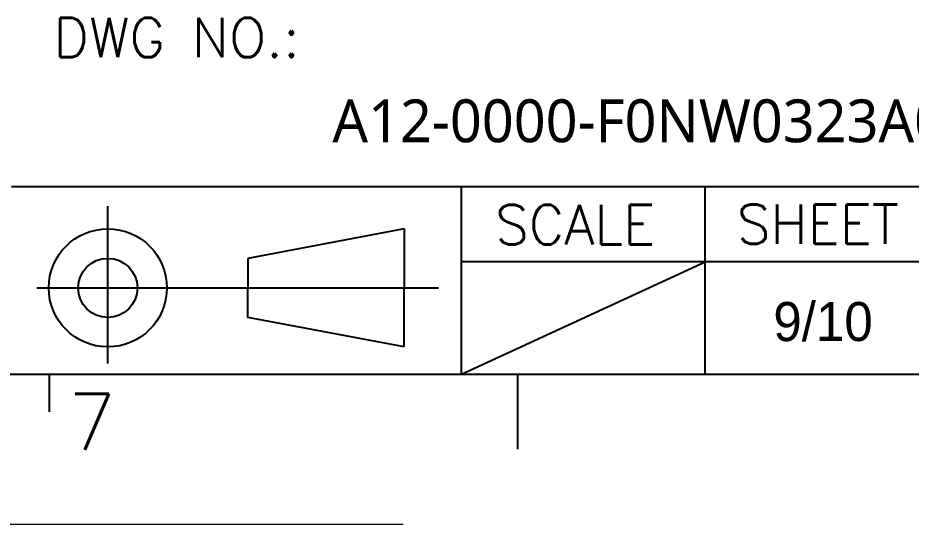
# Model space of a CAD drawing. Header units: millimetres. Extents: x 3193 to 3447, y -44 to 135.
# Drawn here: x 3400.23 to 3429.66, y -44.11 to -27.43 of the extents above; entities that cross this region are included whole.
import ezdxf

# ---------------------------------------------------------------- set-up
doc = ezdxf.new("R2010")
doc.units = ezdxf.units.MM
doc.header["$LTSCALE"] = 23.1
doc.linetypes.add('CENTER', pattern=[50.8, 31.75, -6.35, 6.35, -6.35])
doc.linetypes.add('PHANTOM', pattern=[29.5, 9.5, -1.5, 3, -1.5, 3, -1.5, 9.5])
doc.layers.get('0').update_dxf_attribs({"linetype": 'CONTINUOUS'})
doc.layers.add('0PAPERF', color=2, linetype='PHANTOM', lineweight=0, plot=False)
doc.styles.add('SIMPLEX', font='simplex.shx')
doc.styles.get("Standard").update_dxf_attribs({"font": 'simplex.shx', "width": 0.8})

msp = doc.modelspace()

# ---------------------------------------------------------------- linework, layer by layer
for p, q in [((3438.923, -32.995), (3400.021, -32.995)), ((3414.841, -39.17), (3414.841, -32.995)), ((3422.868, -39.17), (3422.868, -32.995)), ((3412.951, -34.38), (3407.804, -35.352)), ((3412.951, -34.38), (3412.951, -36.325)), ((3407.804, -35.352), (3407.804, -36.325)), ((3438.923, -35.465), (3414.841, -35.465)), ((3414.841, -39.17), (3422.868, -35.465)), ((3407.804, -37.297), (3407.804, -36.325)), ((3412.951, -38.27), (3412.951, -36.325)), ((3412.951, -38.27), (3407.804, -37.297)), ((3200.569, -39.17), (3438.923, -39.17)), ((3401.256, -39.17), (3401.256, -40.405)), ((3416.693, -39.17), (3416.693, -41.64))]:
    msp.add_line(p, q)
at = {"linetype": 'CENTER', "ltscale": 0.05}
for p, q in [((3403.191, -38.816), (3403.191, -33.638)), ((3400.858, -36.325), (3414.084, -36.325))]:
    msp.add_line(p, q, dxfattribs=at)
for radius in [1.945, 0.973]:
    msp.add_circle((3403.191, -36.325), radius)
at = {"layer": '0PAPERF'}
msp.add_line((3193.467, -44.11), (3446.705, -44.11), dxfattribs=at)

# ---------------------------------------------------------------- texts
at = {"style": 'SIMPLEX'}
for s, height, p in [('DWG NO.:', 1.2967, (3401.404, -28.725)), ('SCALE ', 1.2967, (3415.949, -34.891)), ('SHEET', 1.2967, (3423.913, -34.87)), ('7', 1.852, (3401.873, -41.665))]:
    msp.add_text(s, height=height, dxfattribs=at).set_placement(p)
at = {"insert": (3410.591, -30.115), "char_height": 1.41169, "width": 24.4841, "attachment_point": 1, "style": 'SIMPLEX'}
msp.add_mtext('{\\fMicrosoft JhengHei|b0|i0|c136|p0;A12-0000-F0NW0323A00}', dxfattribs=at)
at = {"linetype": 'Continuous', "insert": (3425.117, -36.791), "char_height": 1.28645, "width": 18.61529, "attachment_point": 1}
msp.add_mtext('{\\fPMingLiU|b0|i0|c136|p0;\\W1;9/10}', dxfattribs=at)

doc.saveas('drawing.dxf')
